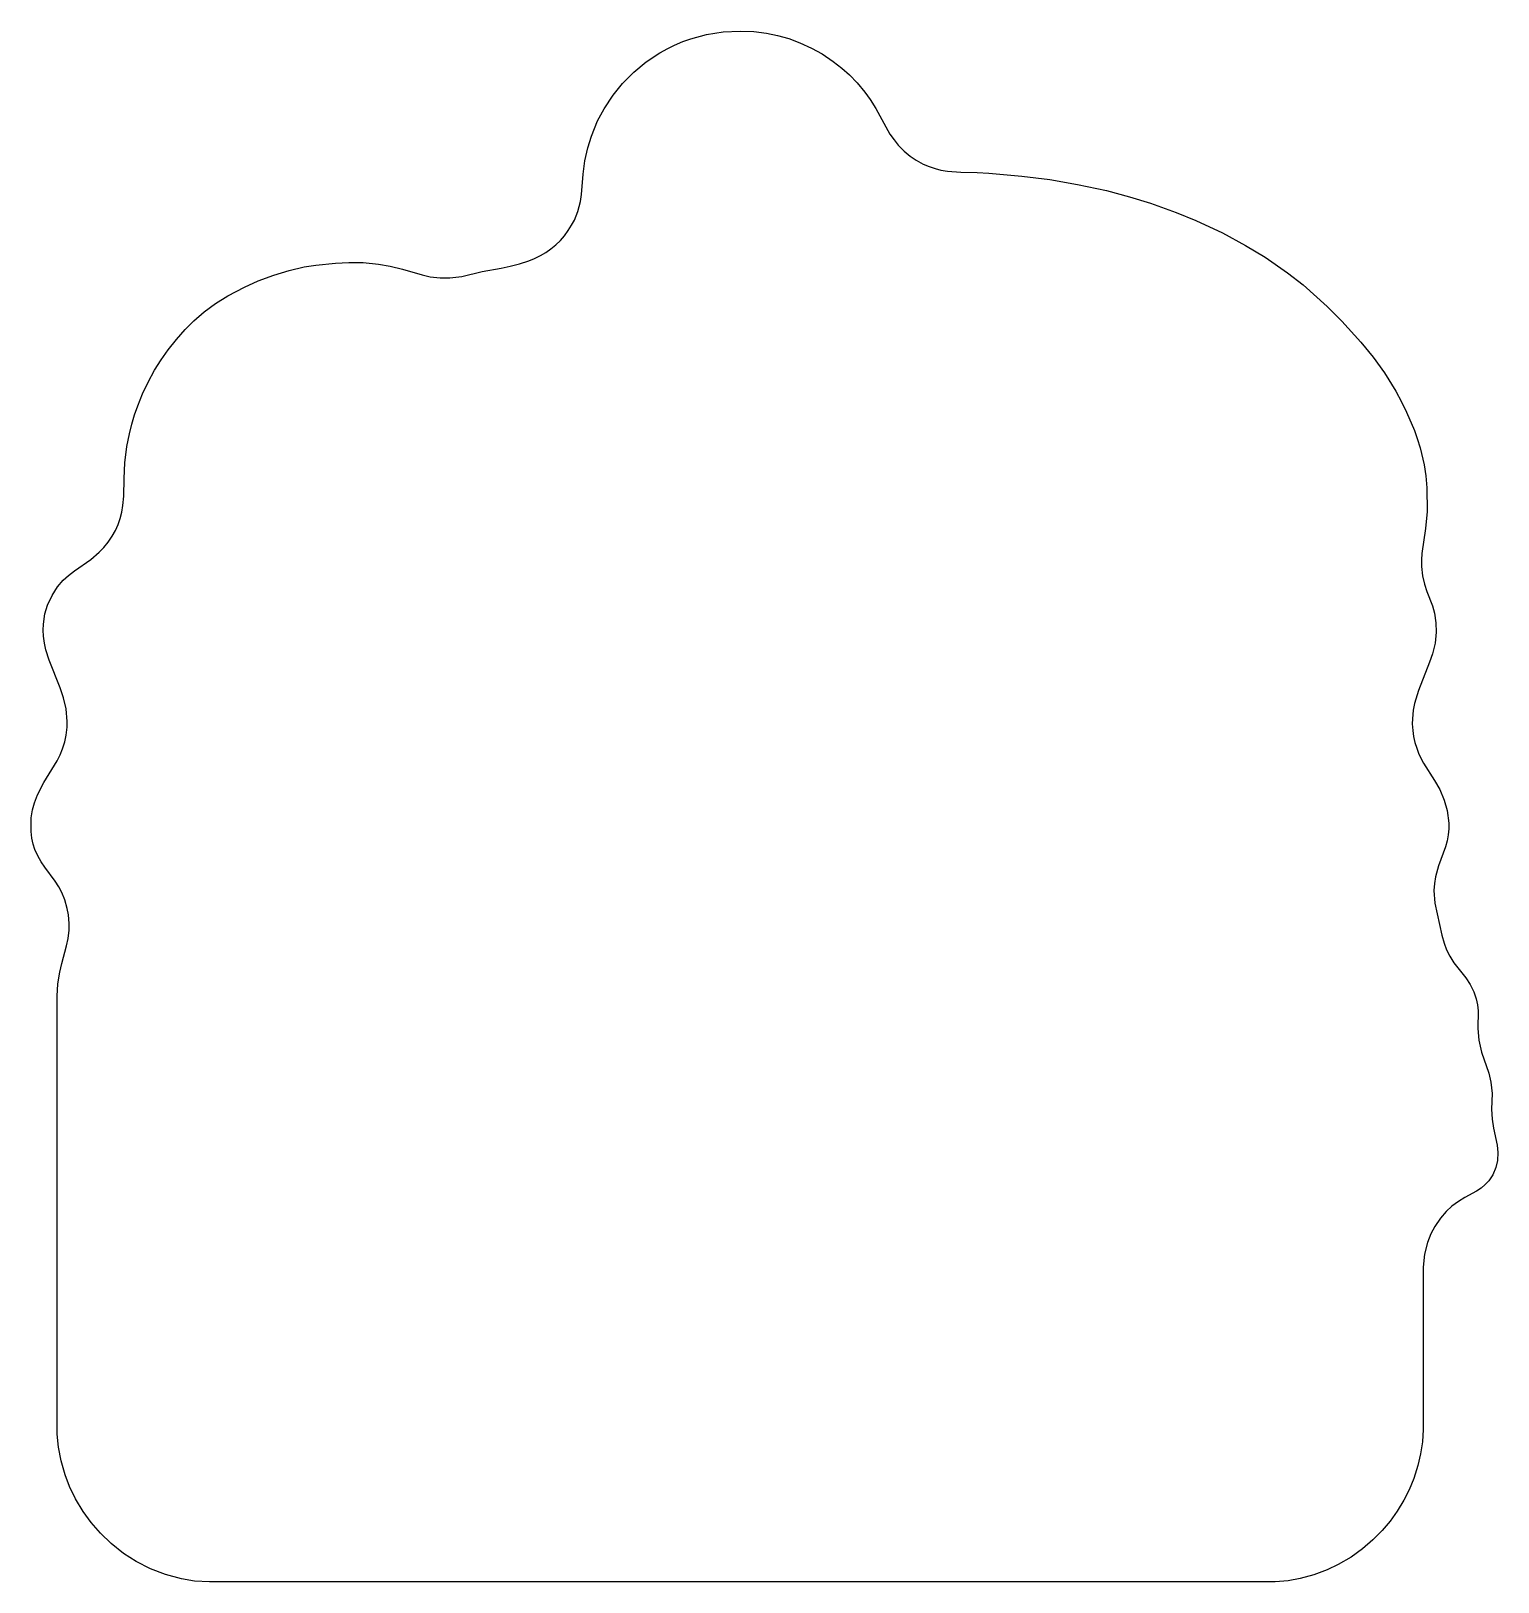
# Model space of a CAD drawing. Header units: millimetres. Extents: x 0 to 55.9, y -59.1 to 0.
import ezdxf

# ---------------------------------------------------------------- set-up
doc = ezdxf.new("R2010")
doc.units = ezdxf.units.MM

msp = doc.modelspace()

# ---------------------------------------------------------------- linework, layer by layer
at = {"layer": 'Edge.Cuts'}
for p, q in [((26.35, -0.0309), (27, 0)), ((27, 0), (27.525, -0.0182)), ((24.25, -0.6618), (24.5, -0.5409)), ((24.5, -0.5409), (24.825, -0.404)), ((24.825, -0.404), (25.125, -0.2964)), ((25.125, -0.2964), (25.725, -0.131)), ((25.725, -0.131), (26.35, -0.0309)), ((27.525, -0.0182), (28, -0.0787)), ((28, -0.0787), (28.425, -0.1663)), ((28.425, -0.1663), (28.85, -0.2881)), ((28.85, -0.2881), (29.275, -0.4439)), ((29.275, -0.4439), (29.725, -0.6487)), ((22.95, -1.5701), (23.425, -1.1799)), ((23.425, -1.1799), (23.95, -0.8298)), ((23.95, -0.8298), (24.25, -0.6618)), ((29.725, -0.6487), (30.125, -0.8754)), ((30.125, -0.8754), (30.55, -1.1615)), ((30.55, -1.1615), (30.875, -1.4172)), ((22.525, -2.0001), (22.95, -1.5701)), ((30.875, -1.4172), (31.161, -1.675)), ((31.161, -1.675), (31.4526, -1.975)), ((22.1615, -2.45), (22.525, -2.0001)), ((31.4526, -1.975), (31.7446, -2.325)), ((31.7446, -2.325), (31.95, -2.6081)), ((21.825, -2.9582), (22.1615, -2.45)), ((31.95, -2.6081), (32.1706, -2.95)), ((32.1706, -2.95), (32.708, -3.925)), ((21.3392, -4), (21.575, -3.4252)), ((21.575, -3.4252), (21.825, -2.9582)), ((21.1983, -4.45), (21.3392, -4)), ((32.708, -3.925), (32.8618, -4.15)), ((21.087, -4.95), (21.1983, -4.45)), ((32.8618, -4.15), (33.022, -4.35)), ((33.022, -4.35), (33.2432, -4.575)), ((33.2432, -4.575), (33.475, -4.7678)), ((21.02, -5.45), (21.087, -4.95)), ((33.475, -4.7678), (33.7, -4.9191)), ((33.7, -4.9191), (33.975, -5.0663)), ((33.975, -5.0663), (34.2, -5.1641)), ((34.2, -5.1641), (34.425, -5.241)), ((34.425, -5.241), (34.65, -5.2974)), ((34.65, -5.2974), (34.9, -5.3392)), ((20.9602, -6.225), (21.02, -5.45)), ((34.9, -5.3392), (35.4, -5.3818)), ((35.4, -5.3818), (36.025, -5.391)), ((36.025, -5.391), (36.475, -5.4188)), ((36.475, -5.4188), (37.725, -5.5271)), ((37.725, -5.5271), (38.8, -5.663)), ((38.8, -5.663), (39.85, -5.8431)), ((39.85, -5.8431), (40.95, -6.0804)), ((20.9173, -6.5), (20.9602, -6.225)), ((40.95, -6.0804), (41.825, -6.3163)), ((41.825, -6.3163), (42.625, -6.5627)), ((20.6891, -7.2), (20.8177, -6.875)), ((20.8177, -6.875), (20.9173, -6.5)), ((42.625, -6.5627), (43.6, -6.9113)), ((43.6, -6.9113), (44.35, -7.2154)), ((20.3118, -7.8), (20.4586, -7.6)), ((20.4586, -7.6), (20.5842, -7.4)), ((20.5842, -7.4), (20.6891, -7.2)), ((44.35, -7.2154), (45.375, -7.694)), ((19.7985, -8.3), (19.9793, -8.15)), ((19.9793, -8.15), (20.1591, -7.975)), ((20.1591, -7.975), (20.3118, -7.8)), ((45.375, -7.694), (46.25, -8.1666)), ((46.25, -8.1666), (47, -8.6214)), ((10.85, -8.9189), (11.6, -8.8437)), ((11.6, -8.8437), (12.1, -8.8139)), ((12.1, -8.8139), (12.65, -8.8246)), ((12.65, -8.8246), (13.225, -8.8833)), ((18.6, -8.8676), (18.95, -8.7518)), ((18.95, -8.7518), (19.175, -8.6624)), ((19.175, -8.6624), (19.4, -8.5534)), ((19.4, -8.5534), (19.6, -8.4384)), ((19.6, -8.4384), (19.7985, -8.3)), ((47, -8.6214), (47.85, -9.2173)), ((8.65, -9.5231), (9.25, -9.2961)), ((9.25, -9.2961), (9.825, -9.1179)), ((9.825, -9.1179), (10.4, -8.9886)), ((10.4, -8.9886), (10.85, -8.9189)), ((13.225, -8.8833), (13.675, -8.9589)), ((13.675, -8.9589), (14.15, -9.0746)), ((14.15, -9.0746), (14.9, -9.2947)), ((14.9, -9.2947), (15.2, -9.3616)), ((15.2, -9.3616), (15.575, -9.4064)), ((15.575, -9.4064), (15.95, -9.4077)), ((15.95, -9.4077), (16.4, -9.3524)), ((16.4, -9.3524), (17.175, -9.1591)), ((17.175, -9.1591), (17.9, -9.0402)), ((17.9, -9.0402), (18.25, -8.9645)), ((18.25, -8.9645), (18.6, -8.8676)), ((47.85, -9.2173), (48.4365, -9.675)), ((7.5, -10.0864), (8.125, -9.7571)), ((8.125, -9.7571), (8.65, -9.5231)), ((48.4365, -9.675), (49.35, -10.4929)), ((6.5868, -10.7), (7.025, -10.3745)), ((7.025, -10.3745), (7.5, -10.0864)), ((49.35, -10.4929), (49.9108, -11.05)), ((5.8679, -11.375), (6.2, -11.0393)), ((6.2, -11.0393), (6.5868, -10.7)), ((49.9108, -11.05), (50.6386, -11.85)), ((5.2201, -12.15), (5.5365, -11.75)), ((5.5365, -11.75), (5.8679, -11.375)), ((4.9553, -12.525), (5.2201, -12.15)), ((50.6386, -11.85), (51.1037, -12.425)), ((4.4572, -13.375), (4.7064, -12.925)), ((4.7064, -12.925), (4.9553, -12.525)), ((51.1037, -12.425), (51.5369, -13.025)), ((4.2436, -13.825), (4.4572, -13.375)), ((51.5369, -13.025), (51.969, -13.725)), ((4.0614, -14.275), (4.2436, -13.825)), ((51.969, -13.725), (52.1846, -14.125)), ((52.1846, -14.125), (52.3791, -14.525)), ((3.8361, -14.975), (3.9388, -14.625)), ((3.9388, -14.625), (4.0614, -14.275)), ((52.3791, -14.525), (52.6757, -15.225)), ((3.6498, -15.825), (3.7444, -15.35)), ((3.7444, -15.35), (3.8361, -14.975)), ((52.6757, -15.225), (52.785, -15.525)), ((3.5699, -16.45), (3.6498, -15.825)), ((52.785, -15.525), (52.8924, -15.875)), ((52.8924, -15.875), (53.0434, -16.525)), ((3.5401, -17.05), (3.5699, -16.45)), ((53.0434, -16.525), (53.1102, -16.95)), ((3.5329, -17.725), (3.5401, -17.05)), ((53.1102, -16.95), (53.1538, -17.4)), ((3.501, -18.075), (3.5329, -17.725)), ((53.1538, -17.4), (53.1605, -18.3)), ((3.4566, -18.325), (3.501, -18.075)), ((53.1605, -18.3), (53.1055, -18.95)), ((3.2149, -19.025), (3.3141, -18.8)), ((3.3141, -18.8), (3.3912, -18.575)), ((3.3912, -18.575), (3.4566, -18.325)), ((2.7781, -19.675), (2.938, -19.475)), ((2.938, -19.475), (3.0894, -19.25)), ((3.0894, -19.25), (3.2149, -19.025)), ((53.1055, -18.95), (52.9595, -19.9)), ((2.275, -20.1373), (2.6, -19.8603)), ((2.6, -19.8603), (2.7781, -19.675)), ((52.9595, -19.9), (52.9417, -20.15)), ((1.425, -20.7376), (1.65, -20.5655)), ((1.65, -20.5655), (2.275, -20.1373)), ((52.9417, -20.15), (52.9483, -20.4)), ((52.9483, -20.4), (52.9889, -20.75)), ((0.799, -21.5), (1.0105, -21.175)), ((1.0105, -21.175), (1.2225, -20.925)), ((1.2225, -20.925), (1.425, -20.7376)), ((52.9889, -20.75), (53.0622, -21.075)), ((53.0622, -21.075), (53.15, -21.35)), ((0.6265, -21.875), (0.799, -21.5)), ((53.15, -21.35), (53.3601, -21.9)), ((0.4721, -22.6), (0.5306, -22.2)), ((0.5306, -22.2), (0.6265, -21.875)), ((53.3601, -21.9), (53.4389, -22.175)), ((53.4389, -22.175), (53.4986, -22.55)), ((0.4652, -22.825), (0.4721, -22.6)), ((0.478, -23.05), (0.4652, -22.825)), ((53.5076, -22.9), (53.4615, -23.325)), ((53.4986, -22.55), (53.5076, -22.9)), ((0.5135, -23.325), (0.478, -23.05)), ((0.5657, -23.575), (0.5135, -23.325)), ((0.6911, -23.975), (0.5657, -23.575)), ((53.4615, -23.325), (53.3679, -23.725)), ((1.1059, -25.025), (0.6911, -23.975)), ((53.2558, -24.05), (52.832, -25.125)), ((53.3679, -23.725), (53.2558, -24.05)), ((1.2342, -25.4), (1.1059, -25.025)), ((1.3359, -25.825), (1.2342, -25.4)), ((52.832, -25.125), (52.68, -25.625)), ((1.3803, -26.3), (1.3359, -25.825)), ((52.6313, -25.875), (52.5987, -26.2)), ((52.68, -25.625), (52.6313, -25.875)), ((1.3359, -26.825), (1.3708, -26.525)), ((1.3708, -26.525), (1.3803, -26.3)), ((52.5987, -26.2), (52.5961, -26.4)), ((52.5961, -26.4), (52.6159, -26.65)), ((1.2008, -27.35), (1.2827, -27.075)), ((1.2827, -27.075), (1.3359, -26.825)), ((52.6159, -26.65), (52.6479, -26.875)), ((52.6479, -26.875), (52.6988, -27.1)), ((52.6988, -27.1), (52.7656, -27.325)), ((1, -27.8026), (1.1123, -27.575)), ((1.1123, -27.575), (1.2008, -27.35)), ((52.7656, -27.325), (52.8518, -27.55)), ((52.8518, -27.55), (53.025, -27.8911)), ((0.482, -28.625), (1, -27.8026)), ((53.025, -27.8911), (53.4483, -28.55)), ((0.2411, -29.1), (0.482, -28.625)), ((53.4483, -28.55), (53.6419, -28.9)), ((53.6419, -28.9), (53.8103, -29.3)), ((0.058, -29.675), (0.1315, -29.4)), ((0.1315, -29.4), (0.2411, -29.1)), ((53.8103, -29.3), (53.9222, -29.7)), ((0, -30.25), (0.0093, -29.975)), ((0.0093, -29.975), (0.058, -29.675)), ((53.9222, -29.7), (53.9825, -30.175)), ((0, -30.5), (0, -30.25)), ((0.032, -30.75), (0, -30.5)), ((53.9621, -30.625), (53.9236, -30.85)), ((53.9825, -30.4), (53.9621, -30.625)), ((53.9825, -30.175), (53.9825, -30.4)), ((0.0819, -30.975), (0.032, -30.75)), ((0.15, -31.1829), (0.0819, -30.975)), ((0.2583, -31.425), (0.15, -31.1829)), ((53.8652, -31.075), (53.5905, -31.8)), ((53.9236, -30.85), (53.8652, -31.075)), ((0.3838, -31.65), (0.2583, -31.425)), ((0.525, -31.8579), (0.3838, -31.65)), ((0.925, -32.3855), (0.525, -31.8579)), ((53.5905, -31.8), (53.4787, -32.225)), ((1.0592, -32.6), (0.925, -32.3855)), ((53.4422, -32.475), (53.4219, -32.75)), ((53.4787, -32.225), (53.4422, -32.475)), ((1.1757, -32.825), (1.0592, -32.6)), ((1.2844, -33.1), (1.1757, -32.825)), ((53.4219, -32.75), (53.4594, -33.225)), ((1.3759, -33.425), (1.2844, -33.1)), ((1.4222, -33.675), (1.3759, -33.425)), ((1.4523, -34), (1.4222, -33.675)), ((53.4594, -33.225), (53.7208, -34.45)), ((1.4109, -34.575), (1.4476, -34.25)), ((1.4476, -34.25), (1.4523, -34)), ((1.169, -35.525), (1.3524, -34.85)), ((1.3524, -34.85), (1.4109, -34.575)), ((53.7208, -34.45), (53.807, -34.75)), ((53.807, -34.75), (53.902, -35)), ((53.902, -35), (54.025, -35.2473)), ((54.025, -35.2473), (54.1821, -35.5)), ((1.0261, -36.3), (1.0965, -35.85)), ((1.0965, -35.85), (1.169, -35.525)), ((54.1821, -35.5), (54.6321, -36.075)), ((0.9895, -36.775), (1.0261, -36.3)), ((54.6321, -36.075), (54.8036, -36.325)), ((54.8036, -36.325), (54.9433, -36.6)), ((54.9433, -36.6), (55.0352, -36.875)), ((0.9947, -53.45), (0.9895, -36.775)), ((55.0352, -36.875), (55.0801, -37.1)), ((55.0801, -37.1), (55.1041, -37.325)), ((55.1041, -37.325), (55.0896, -38)), ((55.0896, -38), (55.1274, -38.45)), ((55.1274, -38.45), (55.2262, -38.9)), ((55.2262, -38.9), (55.5077, -39.7)), ((55.5077, -39.7), (55.5925, -40.05)), ((55.5925, -40.05), (55.6345, -40.475)), ((55.6345, -40.475), (55.6142, -41.075)), ((55.6142, -41.075), (55.6345, -41.45)), ((55.6345, -41.45), (55.6851, -41.8)), ((55.6851, -41.8), (55.8315, -42.45)), ((55.8315, -42.45), (55.859, -42.725)), ((55.8444, -43.025), (55.7809, -43.3)), ((55.859, -42.725), (55.8444, -43.025)), ((55.6625, -43.575), (55.5144, -43.8)), ((55.7809, -43.3), (55.6625, -43.575)), ((55.037, -44.2), (54.6, -44.44)), ((55.225, -44.0777), (55.037, -44.2)), ((55.3778, -43.95), (55.225, -44.0777)), ((55.5144, -43.8), (55.3778, -43.95)), ((54.1074, -44.775), (53.8896, -44.975)), ((54.35, -44.5935), (54.1074, -44.775)), ((54.6, -44.44), (54.35, -44.5935)), ((53.6686, -45.225), (53.45, -45.5423)), ((53.8896, -44.975), (53.6686, -45.225)), ((53.2993, -45.825), (53.1742, -46.15)), ((53.45, -45.5423), (53.2993, -45.825)), ((53.0639, -46.6), (53.0152, -47.1)), ((53.1742, -46.15), (53.0639, -46.6)), ((53.0152, -47.1), (53.0115, -53.275)), ((1.0459, -53.95), (0.9947, -53.45)), ((52.9795, -53.75), (52.9129, -54.2)), ((53.0115, -53.275), (52.9795, -53.75)), ((1.1445, -54.475), (1.0459, -53.95)), ((52.9129, -54.2), (52.811, -54.65)), ((1.2964, -55), (1.1445, -54.475)), ((52.811, -54.65), (52.6518, -55.15)), ((1.4687, -55.45), (1.2964, -55)), ((1.6977, -55.925), (1.4687, -55.45)), ((52.6518, -55.15), (52.4755, -55.575)), ((1.9805, -56.4), (1.6977, -55.925)), ((52.2751, -55.975), (52.025, -56.3917)), ((52.4755, -55.575), (52.2751, -55.975)), ((2.2894, -56.825), (1.9805, -56.4)), ((52.025, -56.3917), (51.7501, -56.775)), ((2.6393, -57.225), (2.2894, -56.825)), ((3.0535, -57.625), (2.6393, -57.225)), ((51.45, -57.1304), (51.1, -57.4848)), ((51.7501, -56.775), (51.45, -57.1304)), ((3.5255, -58), (3.0535, -57.625)), ((50.7, -57.8305), (50.275, -58.1359)), ((51.1, -57.4848), (50.7, -57.8305)), ((4, -58.3033), (3.5255, -58)), ((4.55, -58.5842), (4, -58.3033)), ((49.775, -58.4273), (49.35, -58.628)), ((50.275, -58.1359), (49.775, -58.4273)), ((5.125, -58.8055), (4.55, -58.5842)), ((5.725, -58.969), (5.125, -58.8055)), ((6.225, -59.0518), (5.725, -58.969)), ((6.8, -59.0872), (6.225, -59.0518)), ((47.375, -59.084), (6.8, -59.0872)), ((47.875, -59.0395), (47.375, -59.084)), ((48.325, -58.9577), (47.875, -59.0395)), ((48.85, -58.8136), (48.325, -58.9577)), ((49.35, -58.628), (48.85, -58.8136))]:
    msp.add_line(p, q, dxfattribs=at)

doc.saveas('drawing.dxf')
